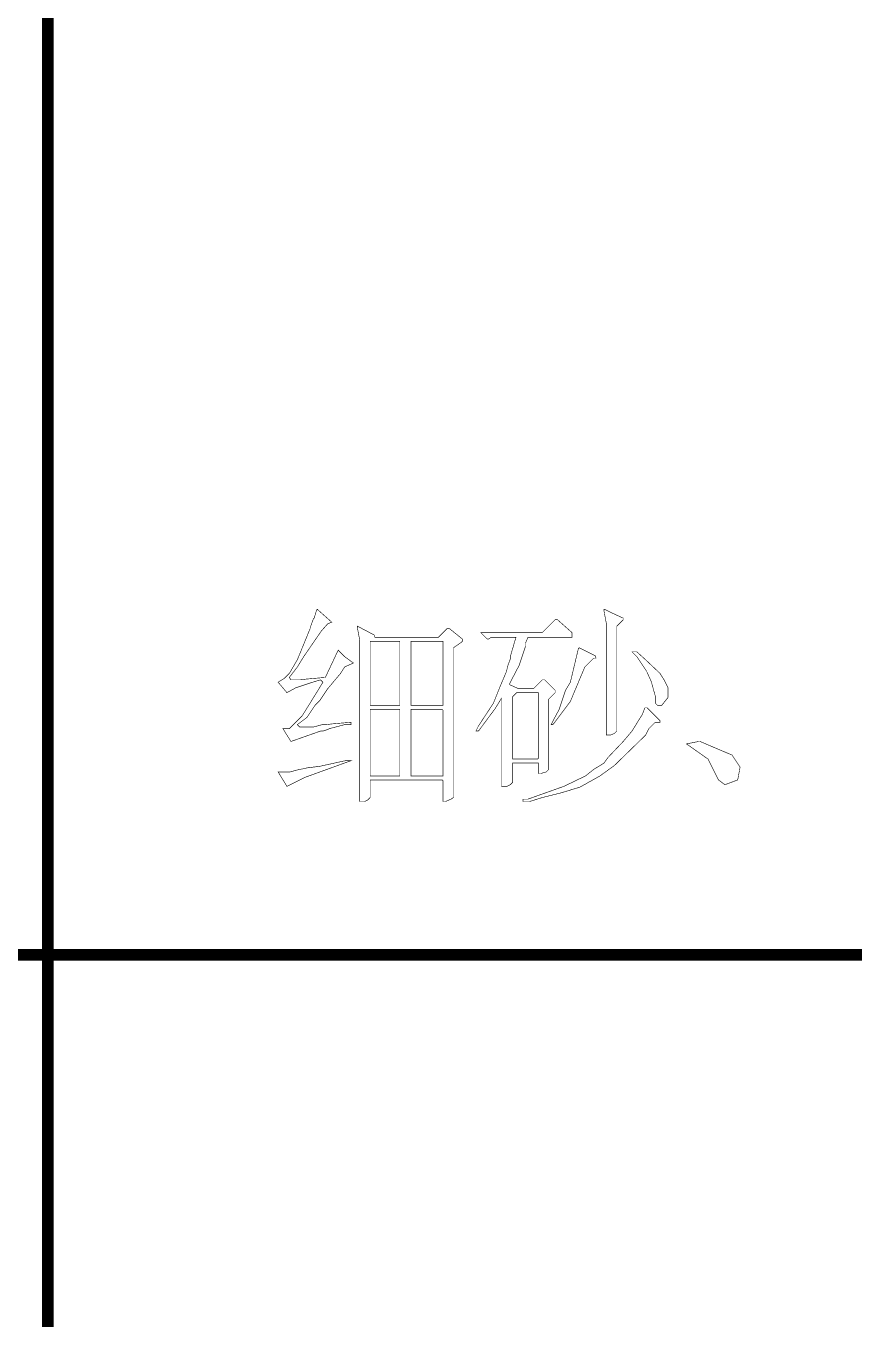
# Model space of a CAD drawing. Extents: x 94 to 452, y -72 to 1042.
# Drawn here: x 220.85 to 235.05, y 972.29 to 994.45 of the extents above; entities that cross this region are included whole.
import ezdxf

# ---------------------------------------------------------------- set-up
doc = ezdxf.new("R2010")
doc.units = 0
doc.header["$MEASUREMENT"] = 0
doc.layers.add('TREE_LAYER', color=7, linetype='Continuous')

msp = doc.modelspace()

# ---------------------------------------------------------------- linework, layer by layer
at = {"layer": 'TREE_LAYER'}
for points, const_width, elevation in [([(221.22612, 995.005583), (221.22612, 978.527106)], 0.2, 16.478477), ([(225.843452, 984.451648), (225.829727, 984.437922), (225.78855, 984.300667), (225.774825, 984.286942), (225.719923, 984.135961), (225.719923, 984.122236), (225.500315, 983.586942), (225.36306, 983.353608), (225.280707, 983.271255), (225.170903, 983.202628), (225.321884, 983.024197), (225.472864, 983.106549), (225.761099, 983.202628), (225.898354, 983.243804), (225.939531, 983.202628), (225.719923, 982.845765), (225.582668, 982.626157), (225.36306, 982.406549), (225.253256, 982.406549), (225.390511, 982.186942), (225.898354, 982.365373), (225.939531, 982.365373), (226.021884, 982.392824), (226.049335, 982.406549), (226.310119, 982.475177), (226.419923, 982.475177), (226.419923, 982.516353), (226.104237, 982.488902), (226.104237, 982.488902), (225.994433, 982.475177), (225.994433, 982.475177), (225.925805, 982.475177), (225.774825, 982.434), (225.541492, 982.434), (225.500315, 982.475177), (225.665021, 982.598706), (225.802276, 982.804589), (225.884629, 982.886942), (226.021884, 983.092824), (226.241492, 983.353608), (226.310119, 983.463412), (226.461099, 983.53204), (226.310119, 983.641844), (226.200315, 983.751648), (225.980707, 983.284981), (225.665021, 983.25753), (225.665021, 983.25753), (225.555217, 983.243804), (225.555217, 983.243804), (225.390511, 983.243804), (225.36306, 983.284981), (225.500315, 983.463412), (225.610119, 983.641844), (225.91208, 984.081059), (226.021884, 984.204589), (226.090511, 984.23204), (225.843452, 984.451648), (225.843452, 984.451648)], 0.01, 107), ([(229.961099, 984.273216), (229.919923, 984.273216), (229.700315, 984.053608), (228.643452, 984.053608), (228.753256, 983.943804), (228.780707, 983.943804), (228.821884, 983.971255), (229.247374, 983.971255), (229.247374, 983.971255), (229.151296, 983.641844), (229.151296, 983.600667), (229.110119, 983.490863), (229.082668, 983.381059), (228.972864, 983.120275), (228.86306, 982.845765), (228.602276, 982.447726), (228.561099, 982.365373), (228.561099, 982.365373), (228.602276, 982.365373), (228.616001, 982.379099), (228.890511, 982.749687), (229.000315, 982.928118), (229.000315, 982.928118), (229.000315, 981.418314), (229.096394, 981.418314), (229.151296, 981.445765), (229.192472, 981.486942), (229.192472, 981.816353), (229.192472, 981.816353), (229.617962, 981.816353), (229.631688, 981.816353), (229.631688, 981.637922), (229.672864, 981.637922), (229.768943, 981.665373), (229.810119, 981.706549), (229.810119, 982.914393), (229.919923, 983.024197), (229.919923, 983.065373), (229.741492, 983.243804), (229.700315, 983.243804), (229.549335, 983.092824), (229.28855, 983.092824), (229.13757, 983.161451), (229.13757, 983.175177), (229.302276, 983.490863), (229.41208, 983.820275), (229.41208, 983.875177), (229.453256, 983.971255), (230.208158, 983.971255), (230.208158, 984.053608), (229.961099, 984.273216), (229.961099, 984.273216)], 0.01, 107), ([(230.770903, 984.451648), (230.757178, 984.451648), (230.757178, 984.424197), (230.798354, 984.204589), (230.798354, 982.296746), (230.866982, 982.296746), (230.935609, 982.324197), (230.976786, 982.365373), (230.976786, 984.163412), (231.08659, 984.273216), (231.08659, 984.300667), (230.908158, 984.38302), (230.770903, 984.451648), (230.770903, 984.451648)], 0.01, 107), ([(226.529727, 984.163412), (226.529727, 984.163412), (226.529727, 984.135961), (226.570903, 983.916353), (226.570903, 981.15753), (226.653256, 981.15753), (226.708158, 981.184981), (226.749335, 981.226157), (226.749335, 981.514393), (226.749335, 981.528118), (227.984629, 981.528118), (227.998354, 981.514393), (227.998354, 981.15753), (228.039531, 981.15753), (228.135609, 981.198706), (228.176786, 981.226157), (228.176786, 983.792824), (228.314041, 983.888902), (228.327766, 983.902628), (228.327766, 983.943804), (228.108158, 984.122236), (228.066982, 984.122236), (227.916001, 983.971255), (226.831688, 983.971255), (226.817962, 984.012432), (226.529727, 984.163412), (226.529727, 984.163412)], 0.01, 107), ([(226.749335, 983.902628), (226.749335, 983.902628), (227.257178, 983.902628), (227.257178, 983.902628), (227.257178, 982.804589), (227.257178, 982.804589), (226.749335, 982.804589), (226.749335, 982.804589), (226.749335, 983.902628), (226.749335, 983.902628)], 0.01, 107), ([(227.449335, 983.902628), (227.449335, 983.902628), (227.984629, 983.902628), (227.998354, 983.902628), (227.998354, 982.804589), (227.984629, 982.804589), (227.449335, 982.804589), (227.449335, 982.804589), (227.449335, 983.902628), (227.449335, 983.902628)], 0.01, 107), ([(230.331688, 983.792824), (230.317962, 983.779099), (230.180707, 983.202628), (230.098354, 983.065373), (229.98855, 982.735961), (229.892472, 982.55753), (229.851296, 982.475177), (229.878747, 982.475177), (229.892472, 982.488902), (230.180707, 982.873216), (230.427766, 983.463412), (230.578747, 983.614393), (230.619923, 983.614393), (230.606198, 983.655569), (230.331688, 983.792824), (230.331688, 983.792824)], 0.01, 107), ([(231.319923, 983.724197), (231.23757, 983.724197), (231.319923, 983.641844), (231.484629, 983.394785), (231.498354, 983.367334), (231.566982, 983.216353), (231.635609, 982.969295), (231.635609, 982.845765), (231.676786, 982.804589), (231.745413, 982.804589), (231.855217, 982.941844), (231.855217, 983.106549), (231.78659, 983.243804), (231.717962, 983.353608), (231.470903, 983.586942), (231.319923, 983.724197), (231.319923, 983.724197)], 0.01, 107), ([(229.261099, 983.024197), (229.261099, 983.024197), (229.617962, 983.024197), (229.631688, 983.024197), (229.631688, 981.898706), (229.617962, 981.884981), (229.192472, 981.884981), (229.192472, 981.898706), (229.192472, 982.955569), (229.261099, 983.024197), (229.261099, 983.024197)], 0.01, 107), ([(226.749335, 982.722236), (226.749335, 982.735961), (227.257178, 982.735961), (227.257178, 982.722236), (227.257178, 981.596746), (227.257178, 981.596746), (226.749335, 981.596746), (226.749335, 981.596746), (226.749335, 982.722236), (226.749335, 982.722236)], 0.01, 107), ([(227.449335, 982.722236), (227.449335, 982.735961), (227.984629, 982.735961), (227.998354, 982.722236), (227.998354, 981.596746), (227.984629, 981.596746), (227.449335, 981.596746), (227.449335, 981.596746), (227.449335, 982.722236), (227.449335, 982.722236)], 0.01, 107), ([(231.498354, 982.763412), (231.457178, 982.763412), (231.416001, 982.653608), (231.23757, 982.365373), (231.08659, 982.186942), (230.825805, 981.912432), (230.757178, 981.816353), (230.578747, 981.706549), (230.441492, 981.596746), (230.070903, 981.418314), (229.453256, 981.198706), (229.370903, 981.198706), (229.370903, 981.15753), (229.480707, 981.15753), (229.700315, 981.226157), (230.029727, 981.30851), (230.345413, 981.404589), (230.68855, 981.596746), (230.935609, 981.775177), (231.470903, 982.296746), (231.525805, 982.406549), (231.635609, 982.516353), (231.717962, 982.516353), (231.717962, 982.543804), (231.498354, 982.763412), (231.498354, 982.763412)], 0.01, 107), ([(232.404237, 982.186942), (232.376786, 982.186942), (232.170903, 982.145765), (232.541492, 981.884981), (232.719923, 981.528118), (232.829727, 981.445765), (233.049335, 981.528118), (233.090511, 981.747726), (232.953256, 981.953608), (232.404237, 982.186942), (232.404237, 982.186942)], 0.01, 107), ([(226.419923, 981.85753), (226.323845, 981.85753), (225.884629, 981.761451), (225.665021, 981.734), (225.610119, 981.720275), (225.527766, 981.706549), (225.376786, 981.665373), (225.170903, 981.665373), (225.321884, 981.418314), (225.623845, 981.569295), (226.419923, 981.85753), (226.419923, 981.85753)], 0.01, 107), ([(211.22612, 978.527106), (221.22612, 978.527106)], 0.2, 10), ([(221.22612, 978.527106), (221.22612, 938.833945)], 0.2, 39.693161), ([(221.22612, 978.527106), (399.22612, 978.527106)], 0.2, 178)]:
    msp.add_lwpolyline(points, dxfattribs=dict(at, const_width=const_width, elevation=elevation))

doc.saveas('drawing.dxf')
